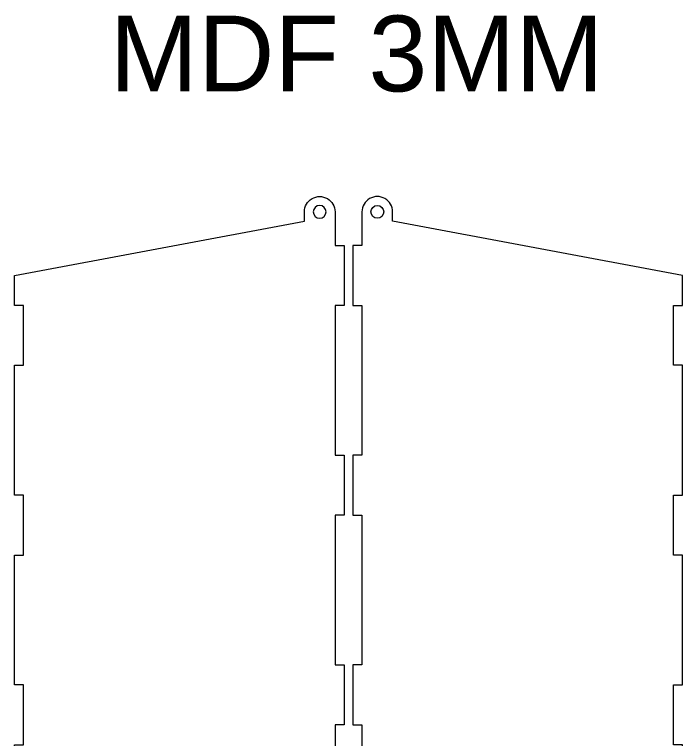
# Model space of a CAD drawing. Header units: millimetres. Extents: x -579 to 247, y -187 to 254.
# Drawn here: x -113.8 to 109.2, y 6 to 247.7 of the extents above; entities that cross this region are included whole.
import ezdxf

# ---------------------------------------------------------------- set-up
doc = ezdxf.new("R2010")
doc.units = ezdxf.units.MM
doc.header["$MEASUREMENT"] = 0
doc.layers.add('Camada 1', color=7, linetype='Continuous')
doc.styles.add('0', font='arial.ttf', dxfattribs={"height": 1})

msp = doc.modelspace()

# ---------------------------------------------------------------- linework, layer by layer
at = {"layer": 'Camada 1', "color": 250, "lineweight": 20}
for points, knots in [([(-6.7764, 100.6127), (-6.7764, 100.6127), (-6.7764, 150.6127), (-6.7764, 150.6127), (-6.7764, 150.6127), (-6.7764, 150.6127), (-3.7764, 150.6127), (-3.7764, 150.6127), (-3.7764, 150.6127), (-3.7764, 150.6127), (-3.7764, 170.6127), (-3.7764, 170.6127), (-3.7764, 170.6127), (-3.7764, 170.6127), (-6.7764, 170.6127), (-6.7764, 170.6127), (-6.7764, 170.6127), (-6.7764, 170.6127), (-6.7764, 181.8135), (-6.7764, 181.8135), (-6.7764, 181.8135), (-6.7764, 183.6432), (-7.7525, 185.3339), (-9.3371, 186.2487), (-9.3371, 186.2487), (-10.9216, 187.1636), (-12.8738, 187.1636), (-14.4584, 186.2487), (-14.4584, 186.2487), (-16.0429, 185.3339), (-17.019, 183.6432), (-17.019, 181.8135), (-17.019, 181.8135), (-17.019, 181.8135), (-17.019, 178.6982), (-17.019, 178.6982), (-17.019, 178.6982), (-17.019, 178.6982), (-113.7764, 160.6127), (-113.7764, 160.6127), (-113.7764, 160.6127), (-113.7764, 160.6127), (-113.7764, 150.6127), (-113.7764, 150.6127), (-113.7764, 150.6127), (-113.7764, 150.6127), (-110.7764, 150.6127), (-110.7764, 150.6127), (-110.7764, 150.6127), (-110.7764, 150.6127), (-110.7764, 130.6127), (-110.7764, 130.6127), (-110.7764, 130.6127), (-110.7764, 130.6127), (-113.7764, 130.6127), (-113.7764, 130.6127), (-113.7764, 130.6127), (-113.7764, 130.6127), (-113.7764, 87.2794), (-113.7764, 87.2794), (-113.7764, 87.2794), (-113.7764, 87.2794), (-110.7764, 87.2794), (-110.7764, 87.2794), (-110.7764, 87.2794), (-110.7764, 87.2794), (-110.7764, 67.2794), (-110.7764, 67.2794), (-110.7764, 67.2794), (-110.7764, 67.2794), (-113.7764, 67.2794), (-113.7764, 67.2794), (-113.7764, 67.2794), (-113.7764, 67.2794), (-113.7764, 23.9461), (-113.7764, 23.9461), (-113.7764, 23.9461), (-113.7764, 23.9461), (-110.7764, 23.9461), (-110.7764, 23.9461), (-110.7764, 23.9461), (-110.7764, 23.9461), (-110.7764, 3.9461), (-110.7764, 3.9461), (-110.7764, 3.9461), (-110.7764, 3.9461), (-113.7764, 3.9461), (-113.7764, 3.9461), (-113.7764, 3.9461), (-113.7764, 3.9461), (-113.7764, -39.3873), (-113.7764, -39.3873), (-113.7764, -39.3873), (-113.7764, -39.3873), (-110.7764, -39.3873), (-110.7764, -39.3873), (-110.7764, -39.3873), (-110.7764, -39.3873), (-110.7764, -59.3873), (-110.7764, -59.3873), (-110.7764, -59.3873), (-110.7764, -59.3873), (-113.7764, -59.3873), (-113.7764, -59.3873), (-113.7764, -59.3873), (-113.7764, -59.3873), (-113.7764, -69.3873), (-113.7764, -69.3873), (-113.7764, -69.3873), (-113.7764, -69.3873), (-6.7764, -69.3873), (-6.7764, -69.3873), (-6.7764, -69.3873), (-6.7764, -69.3873), (-6.7764, -59.3873), (-6.7764, -59.3873), (-6.7764, -59.3873), (-6.7764, -59.3873), (-3.7764, -59.3873), (-3.7764, -59.3873), (-3.7764, -59.3873), (-3.7764, -59.3873), (-3.7764, -39.3873), (-3.7764, -39.3873), (-3.7764, -39.3873), (-3.7764, -39.3873), (-6.7764, -39.3873), (-6.7764, -39.3873), (-6.7764, -39.3873), (-6.7764, -39.3873), (-6.7764, 10.6127), (-6.7764, 10.6127), (-6.7764, 10.6127), (-6.7764, 10.6127), (-3.7764, 10.6127), (-3.7764, 10.6127), (-3.7764, 10.6127), (-3.7764, 10.6127), (-3.7764, 30.6127), (-3.7764, 30.6127), (-3.7764, 30.6127), (-3.7764, 30.6127), (-6.7764, 30.6127), (-6.7764, 30.6127), (-6.7764, 30.6127), (-6.7764, 30.6127), (-6.7764, 80.6127), (-6.7764, 80.6127), (-6.7764, 80.6127), (-6.7764, 80.6127), (-3.7764, 80.6127), (-3.7764, 80.6127), (-3.7764, 80.6127), (-3.7764, 80.6127), (-3.7764, 100.6127), (-3.7764, 100.6127), (-3.7764, 100.6127), (-3.7764, 100.6127), (-6.7764, 100.6127), (-6.7764, 100.6127)], [0, 0, 0, 0, 0.02439024, 0.02439024, 0.02439024, 0.02439024, 0.04878049, 0.04878049, 0.04878049, 0.04878049, 0.07317073, 0.07317073, 0.07317073, 0.07317073, 0.09756098, 0.09756098, 0.09756098, 0.09756098, 0.12195122, 0.12195122, 0.12195122, 0.12195122, 0.14634146, 0.14634146, 0.14634146, 0.14634146, 0.17073171, 0.17073171, 0.17073171, 0.17073171, 0.19512195, 0.19512195, 0.19512195, 0.19512195, 0.2195122, 0.2195122, 0.2195122, 0.2195122, 0.24390244, 0.24390244, 0.24390244, 0.24390244, 0.26829268, 0.26829268, 0.26829268, 0.26829268, 0.29268293, 0.29268293, 0.29268293, 0.29268293, 0.31707317, 0.31707317, 0.31707317, 0.31707317, 0.34146341, 0.34146341, 0.34146341, 0.34146341, 0.36585366, 0.36585366, 0.36585366, 0.36585366, 0.3902439, 0.3902439, 0.3902439, 0.3902439, 0.41463415, 0.41463415, 0.41463415, 0.41463415, 0.43902439, 0.43902439, 0.43902439, 0.43902439, 0.46341463, 0.46341463, 0.46341463, 0.46341463, 0.48780488, 0.48780488, 0.48780488, 0.48780488, 0.51219512, 0.51219512, 0.51219512, 0.51219512, 0.53658537, 0.53658537, 0.53658537, 0.53658537, 0.56097561, 0.56097561, 0.56097561, 0.56097561, 0.58536585, 0.58536585, 0.58536585, 0.58536585, 0.6097561, 0.6097561, 0.6097561, 0.6097561, 0.63414634, 0.63414634, 0.63414634, 0.63414634, 0.65853659, 0.65853659, 0.65853659, 0.65853659, 0.68292683, 0.68292683, 0.68292683, 0.68292683, 0.70731707, 0.70731707, 0.70731707, 0.70731707, 0.73170732, 0.73170732, 0.73170732, 0.73170732, 0.75609756, 0.75609756, 0.75609756, 0.75609756, 0.7804878, 0.7804878, 0.7804878, 0.7804878, 0.80487805, 0.80487805, 0.80487805, 0.80487805, 0.82926829, 0.82926829, 0.82926829, 0.82926829, 0.85365854, 0.85365854, 0.85365854, 0.85365854, 0.87804878, 0.87804878, 0.87804878, 0.87804878, 0.90243902, 0.90243902, 0.90243902, 0.90243902, 0.92682927, 0.92682927, 0.92682927, 0.92682927, 0.95121951, 0.95121951, 0.95121951, 0.95121951, 1, 1, 1, 1]), ([(2.2236, 100.6127), (2.2236, 100.6127), (2.2236, 150.6127), (2.2236, 150.6127), (2.2236, 150.6127), (2.2236, 150.6127), (-0.7764, 150.6127), (-0.7764, 150.6127), (-0.7764, 150.6127), (-0.7764, 150.6127), (-0.7764, 170.6127), (-0.7764, 170.6127), (-0.7764, 170.6127), (-0.7764, 170.6127), (2.2236, 170.6127), (2.2236, 170.6127), (2.2236, 170.6127), (2.2236, 170.6127), (2.2236, 181.8135), (2.2236, 181.8135), (2.2236, 181.8135), (2.2236, 183.6432), (3.1997, 185.3339), (4.7843, 186.2487), (4.7843, 186.2487), (6.3688, 187.1636), (8.321, 187.1636), (9.9056, 186.2487), (9.9056, 186.2487), (11.4901, 185.3339), (12.4662, 183.6432), (12.4662, 181.8135), (12.4662, 181.8135), (12.4662, 181.8135), (12.4662, 178.6982), (12.4662, 178.6982), (12.4662, 178.6982), (12.4662, 178.6982), (109.2236, 160.6127), (109.2236, 160.6127), (109.2236, 160.6127), (109.2236, 160.6127), (109.2236, 150.6127), (109.2236, 150.6127), (109.2236, 150.6127), (109.2236, 150.6127), (106.2236, 150.6127), (106.2236, 150.6127), (106.2236, 150.6127), (106.2236, 150.6127), (106.2236, 130.6127), (106.2236, 130.6127), (106.2236, 130.6127), (106.2236, 130.6127), (109.2236, 130.6127), (109.2236, 130.6127), (109.2236, 130.6127), (109.2236, 130.6127), (109.2236, 87.2794), (109.2236, 87.2794), (109.2236, 87.2794), (109.2236, 87.2794), (106.2236, 87.2794), (106.2236, 87.2794), (106.2236, 87.2794), (106.2236, 87.2794), (106.2236, 67.2794), (106.2236, 67.2794), (106.2236, 67.2794), (106.2236, 67.2794), (109.2236, 67.2794), (109.2236, 67.2794), (109.2236, 67.2794), (109.2236, 67.2794), (109.2236, 23.9461), (109.2236, 23.9461), (109.2236, 23.9461), (109.2236, 23.9461), (106.2236, 23.9461), (106.2236, 23.9461), (106.2236, 23.9461), (106.2236, 23.9461), (106.2236, 3.9461), (106.2236, 3.9461), (106.2236, 3.9461), (106.2236, 3.9461), (109.2236, 3.9461), (109.2236, 3.9461), (109.2236, 3.9461), (109.2236, 3.9461), (109.2236, -39.3873), (109.2236, -39.3873), (109.2236, -39.3873), (109.2236, -39.3873), (106.2236, -39.3873), (106.2236, -39.3873), (106.2236, -39.3873), (106.2236, -39.3873), (106.2236, -59.3873), (106.2236, -59.3873), (106.2236, -59.3873), (106.2236, -59.3873), (109.2236, -59.3873), (109.2236, -59.3873), (109.2236, -59.3873), (109.2236, -59.3873), (109.2236, -69.3873), (109.2236, -69.3873), (109.2236, -69.3873), (109.2236, -69.3873), (2.2236, -69.3873), (2.2236, -69.3873), (2.2236, -69.3873), (2.2236, -69.3873), (2.2236, -59.3873), (2.2236, -59.3873), (2.2236, -59.3873), (2.2236, -59.3873), (-0.7764, -59.3873), (-0.7764, -59.3873), (-0.7764, -59.3873), (-0.7764, -59.3873), (-0.7764, -39.3873), (-0.7764, -39.3873), (-0.7764, -39.3873), (-0.7764, -39.3873), (2.2236, -39.3873), (2.2236, -39.3873), (2.2236, -39.3873), (2.2236, -39.3873), (2.2236, 10.6127), (2.2236, 10.6127), (2.2236, 10.6127), (2.2236, 10.6127), (-0.7764, 10.6127), (-0.7764, 10.6127), (-0.7764, 10.6127), (-0.7764, 10.6127), (-0.7764, 30.6127), (-0.7764, 30.6127), (-0.7764, 30.6127), (-0.7764, 30.6127), (2.2236, 30.6127), (2.2236, 30.6127), (2.2236, 30.6127), (2.2236, 30.6127), (2.2236, 80.6127), (2.2236, 80.6127), (2.2236, 80.6127), (2.2236, 80.6127), (-0.7764, 80.6127), (-0.7764, 80.6127), (-0.7764, 80.6127), (-0.7764, 80.6127), (-0.7764, 100.6127), (-0.7764, 100.6127), (-0.7764, 100.6127), (-0.7764, 100.6127), (2.2236, 100.6127), (2.2236, 100.6127)], [0, 0, 0, 0, 0.02439024, 0.02439024, 0.02439024, 0.02439024, 0.04878049, 0.04878049, 0.04878049, 0.04878049, 0.07317073, 0.07317073, 0.07317073, 0.07317073, 0.09756098, 0.09756098, 0.09756098, 0.09756098, 0.12195122, 0.12195122, 0.12195122, 0.12195122, 0.14634146, 0.14634146, 0.14634146, 0.14634146, 0.17073171, 0.17073171, 0.17073171, 0.17073171, 0.19512195, 0.19512195, 0.19512195, 0.19512195, 0.2195122, 0.2195122, 0.2195122, 0.2195122, 0.24390244, 0.24390244, 0.24390244, 0.24390244, 0.26829268, 0.26829268, 0.26829268, 0.26829268, 0.29268293, 0.29268293, 0.29268293, 0.29268293, 0.31707317, 0.31707317, 0.31707317, 0.31707317, 0.34146341, 0.34146341, 0.34146341, 0.34146341, 0.36585366, 0.36585366, 0.36585366, 0.36585366, 0.3902439, 0.3902439, 0.3902439, 0.3902439, 0.41463415, 0.41463415, 0.41463415, 0.41463415, 0.43902439, 0.43902439, 0.43902439, 0.43902439, 0.46341463, 0.46341463, 0.46341463, 0.46341463, 0.48780488, 0.48780488, 0.48780488, 0.48780488, 0.51219512, 0.51219512, 0.51219512, 0.51219512, 0.53658537, 0.53658537, 0.53658537, 0.53658537, 0.56097561, 0.56097561, 0.56097561, 0.56097561, 0.58536585, 0.58536585, 0.58536585, 0.58536585, 0.6097561, 0.6097561, 0.6097561, 0.6097561, 0.63414634, 0.63414634, 0.63414634, 0.63414634, 0.65853659, 0.65853659, 0.65853659, 0.65853659, 0.68292683, 0.68292683, 0.68292683, 0.68292683, 0.70731707, 0.70731707, 0.70731707, 0.70731707, 0.73170732, 0.73170732, 0.73170732, 0.73170732, 0.75609756, 0.75609756, 0.75609756, 0.75609756, 0.7804878, 0.7804878, 0.7804878, 0.7804878, 0.80487805, 0.80487805, 0.80487805, 0.80487805, 0.82926829, 0.82926829, 0.82926829, 0.82926829, 0.85365854, 0.85365854, 0.85365854, 0.85365854, 0.87804878, 0.87804878, 0.87804878, 0.87804878, 0.90243902, 0.90243902, 0.90243902, 0.90243902, 0.92682927, 0.92682927, 0.92682927, 0.92682927, 0.95121951, 0.95121951, 0.95121951, 0.95121951, 1, 1, 1, 1]), ([(-9.7764, 181.8135), (-9.7764, 180.642), (-10.7262, 179.6922), (-11.8977, 179.6922), (-11.8977, 179.6922), (-13.0693, 179.6922), (-14.019, 180.642), (-14.019, 181.8135), (-14.019, 181.8135), (-14.019, 182.9851), (-13.0693, 183.9349), (-11.8977, 183.9349), (-11.8977, 183.9349), (-10.7261, 183.9349), (-9.7764, 182.9851), (-9.7764, 181.8135)], [0, 0, 0, 0, 0.2, 0.2, 0.2, 0.2, 0.4, 0.4, 0.4, 0.4, 0.6, 0.6, 0.6, 0.6, 1, 1, 1, 1]), ([(7.3449, 179.6922), (8.5165, 179.6922), (9.4662, 180.642), (9.4662, 181.8135), (9.4662, 181.8135), (9.4662, 182.9851), (8.5165, 183.9349), (7.3449, 183.9349), (7.3449, 183.9349), (6.1733, 183.9349), (5.2236, 182.9851), (5.2236, 181.8135), (5.2236, 181.8135), (5.2236, 180.642), (6.1734, 179.6922), (7.3449, 179.6922)], [0, 0, 0, 0, 0.2, 0.2, 0.2, 0.2, 0.4, 0.4, 0.4, 0.4, 0.6, 0.6, 0.6, 0.6, 1, 1, 1, 1])]:
    msp.add_open_spline(points, degree=3, knots=knots, dxfattribs=at)

# ---------------------------------------------------------------- texts
at = {"layer": 'Camada 1', "color": 250, "style": '0'}
msp.add_text('MDF 3MM', height=25.29295, dxfattribs=at).set_placement((-81.9562, 222.021))

doc.saveas('drawing.dxf')
